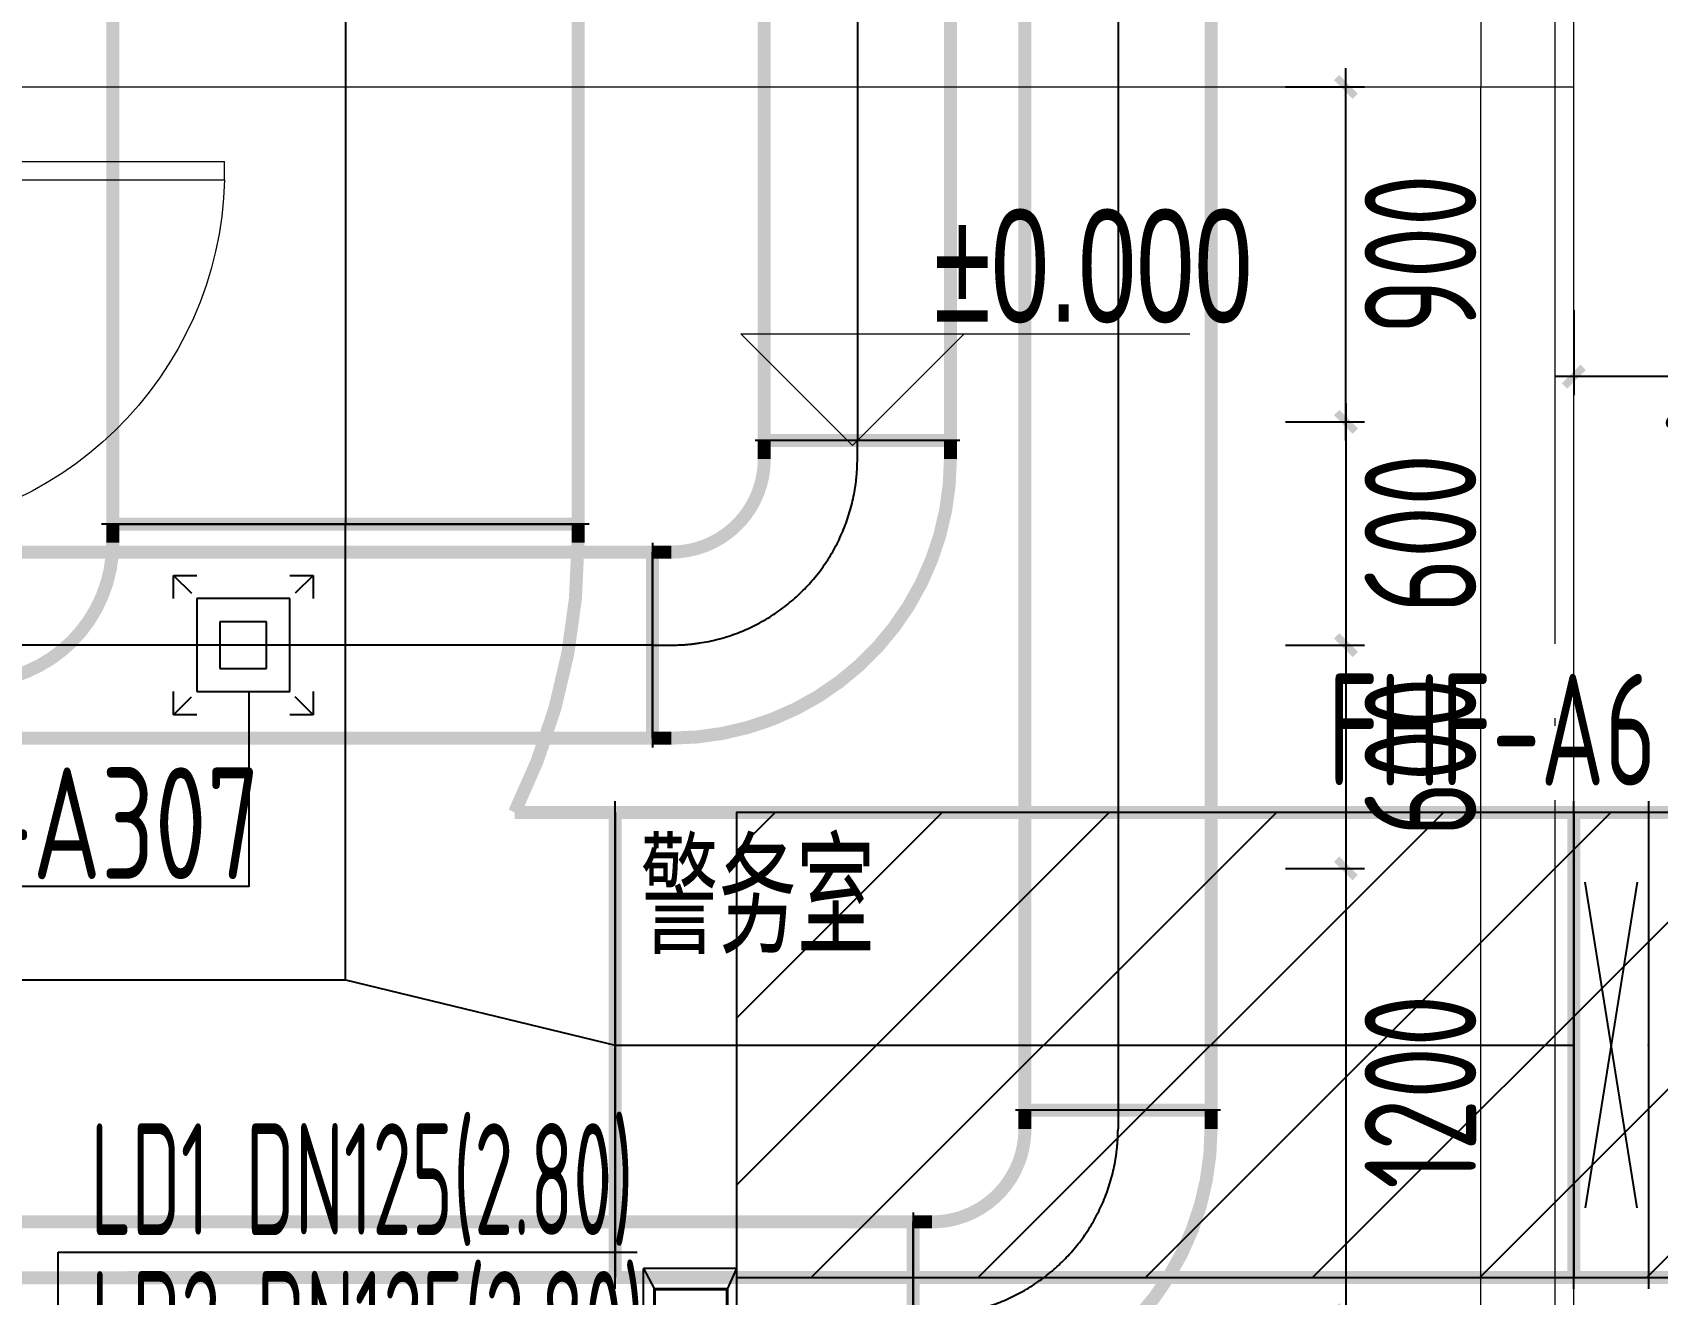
# Model space of a CAD drawing. Extents: x 4 to 13611208, y -605838 to 574722.
# Drawn here: x 13313306 to 13317672, y 188015 to 191406 of the extents above; entities that cross this region are included whole.
import ezdxf
from ezdxf.enums import TextEntityAlignment as Align

# ---------------------------------------------------------------- set-up
doc = ezdxf.new("R2010")
doc.units = 0
doc.header["$LTSCALE"] = 1000
doc.header["$MEASUREMENT"] = 0
doc.linetypes.add('CENTER2', pattern=[28.575, 19.05, -3.175, 3.175, -3.175])
doc.linetypes.add('DOTE', pattern=[2.42, 2, -0.2, 0.02, -0.2])
for name, color, linetype in [('DUCT-D-P标注', 7, 'Continuous'), ('DUCT-D-S中心线', 5, 'CENTER2'), ('DUCT-D-S法兰', 2, 'Continuous'), ('DUCT-D-S管', 130, 'Continuous'), ('DUCT-D-S管端线', 2, 'Continuous'), ('DUCT-D-S阀门', 7, 'Continuous'), ('DUCT-K-P中心线', 5, 'CENTER2'), ('DUCT-K-P标注', 7, 'Continuous'), ('DUCT-K-P法兰', 2, 'Continuous'), ('DUCT-K-P管', 191, 'Continuous'), ('DUCT-K-P管端线', 2, 'Continuous'), ('DUCT-K-P风口', 7, 'Continuous'), ('DUCT-K-S中心线', 5, 'CENTER2'), ('DUCT-K-S标注', 7, 'Continuous'), ('DUCT-K-S法兰', 2, 'Continuous'), ('DUCT-K-S管', 40, 'Continuous'), ('DUCT-K-S管端线', 4, 'Continuous'), ('DUCT-K-S风口', 7, 'Continuous'), ('SXT-标注', 7, 'Continuous')]:
    doc.layers.add(name, color=color, linetype=linetype)
doc.layers.add('建筑底图', color=8, linetype='Continuous', lineweight=13)
doc.styles.add('67', font='gbenor.shx', dxfattribs={"width": 0.7, "bigfont": 'hztxt.shx'})
doc.styles.add('C', font='HZTXT_E', dxfattribs={"width": 0.7, "bigfont": 'HZTXT'})
doc.styles.add('du', font='gbenor.shx', dxfattribs={"width": 0.8, "bigfont": 'hztxt.shx'})
doc.styles.add('RS9', font='gbenor.shx', dxfattribs={"width": 0.8, "height": 300, "bigfont": 'hztxt.shx'})
doc.dimstyles.new('67', dxfattribs={"dimscale": 100, "dimtxt": 3, "dimasz": 0.5, "dimexe": 0.5, "dimexo": 2, "dimgap": 0.5, "dimtad": 2, "dimdec": 0, "dimrnd": 5, "dimzin": 0, "dimdsep": 46, "dimtxsty": 'du', "dimblk": 'ARCHTICK', "dimcen": 0, "dimdle": 0.5, "dimclrd": 256, "dimclre": 256, "dimclrt": 256, "dimazin": 0, "dimtfac": 1, "dimtdec": 0, "dimtix": 1, "dimtmove": 2, "dimatfit": 3, "dimfxl": 100, "dimtolj": 1, "dimtzin": 0, "dimlwd": -1, "dimlwe": -1, "dimarcsym": 0})

# ---------------------------------------------------------------- blocks, each defined once
blk = doc.blocks.new('_FZH')
blk.add_lwpolyline([(-0.5, -0.5), (0.5, -0.5), (0.5, 0.5), (-0.5, 0.5)], close=True)
blk = doc.blocks.new('$DorLib2D$00000001')
for p, q in [((0.45, 0.975), (0.5, 0.975)), ((0.45, 0), (0.45, 0.975)), ((0.5, 0), (0.5, 0.975)), ((0.5, 0), (0.45, 0))]:
    blk.add_line(p, q)
at = {"lineweight": 13}
blk.add_arc((0.475, 0), 0.975, 91.4693, 180, dxfattribs=at)
blk = doc.blocks.new('_ArchTick')
at = {"color": 0, "linetype": 'ByBlock', "const_width": 0.4}
blk.add_lwpolyline([(-0.5, -0.5), (0.5, 0.5)], dxfattribs=at)
blk = doc.blocks.new('*D226')
at = {"layer": 'DUCT-D-P标注', "transparency": 16777216}
for p, q in [((13317797.4, 193909.5), (13317797.4, 190809.5)), ((13317759.4, 193859.5), (13317747.4, 193859.5)), ((13318009.4, 190859.5), (13317747.4, 190859.5))]:
    blk.add_line(p, q, dxfattribs=at)
at = {"layer": 'DUCT-D-P标注', "transparency": 16777216, "xscale": 50, "yscale": 50, "zscale": 50}
for p, rotation in [((13317797.4, 193859.5), 90), ((13317797.4, 190859.5), 270)]:
    blk.add_blockref('_ArchTick', p, dxfattribs=dict(at, rotation=rotation))
at = {"layer": 'DUCT-D-P标注', "transparency": 16777216, "insert": (13317597.4, 192359.5), "char_height": 300, "attachment_point": 5, "rotation": 90, "style": 'du'}
blk.add_mtext('\\A1;3000', dxfattribs=at)
blk = doc.blocks.new('*D227')
at = {"layer": 'DUCT-D-P标注', "transparency": 16777216}
for p, q in [((13317447.4, 190659.5), (13317447.4, 190431)), ((13318449.3, 190659.5), (13318449.3, 190431)), ((13318499.3, 190481), (13317397.4, 190481))]:
    blk.add_line(p, q, dxfattribs=at)
at = {"layer": 'DUCT-D-P标注', "transparency": 16777216, "xscale": 50, "yscale": 50, "zscale": 50, "rotation": 180}
blk.add_blockref('_ArchTick', (13317447.4, 190481), dxfattribs=at)
at = {"layer": 'DUCT-D-P标注', "transparency": 16777216, "xscale": 50, "yscale": 50, "zscale": 50}
blk.add_blockref('_ArchTick', (13318449.3, 190481), dxfattribs=at)
at = {"layer": 'DUCT-D-P标注', "transparency": 16777216, "insert": (13317948.3, 190281), "char_height": 300, "attachment_point": 5, "style": 'du'}
blk.add_mtext('\\A1;1000', dxfattribs=at)
blk = doc.blocks.new('*D418')
at = {"layer": 'DUCT-K-S标注', "transparency": 16777216}
for p, q in [((13316835.1, 190309.5), (13316835.1, 191309.5)), ((13316672.7, 191259.5), (13316885.1, 191259.5)), ((13316672.7, 190359.5), (13316885.1, 190359.5))]:
    blk.add_line(p, q, dxfattribs=at)
at = {"layer": 'DUCT-K-S标注', "transparency": 16777216, "xscale": 50, "yscale": 50, "zscale": 50}
for p, rotation in [((13316835.1, 191259.5), 90), ((13316835.1, 190359.5), 270)]:
    blk.add_blockref('_ArchTick', p, dxfattribs=dict(at, rotation=rotation))
at = {"layer": 'DUCT-K-S标注', "transparency": 16777216, "insert": (13317035.1, 190809.5), "char_height": 300, "attachment_point": 5, "rotation": 90, "style": 'du'}
blk.add_mtext('\\A1;900', dxfattribs=at)
blk = doc.blocks.new('*D419')
at = {"layer": 'DUCT-K-S标注', "transparency": 16777216}
for p, q in [((13316835.1, 190409.5), (13316835.1, 189709.5)), ((13316672.7, 190359.5), (13316885.1, 190359.5)), ((13316672.7, 189759.5), (13316885.1, 189759.5))]:
    blk.add_line(p, q, dxfattribs=at)
at = {"layer": 'DUCT-K-S标注', "transparency": 16777216, "xscale": 50, "yscale": 50, "zscale": 50}
for p, rotation in [((13316835.1, 190359.5), 90), ((13316835.1, 189759.5), 270)]:
    blk.add_blockref('_ArchTick', p, dxfattribs=dict(at, rotation=rotation))
at = {"layer": 'DUCT-K-S标注', "transparency": 16777216, "insert": (13317035.1, 190059.5), "char_height": 300, "attachment_point": 5, "rotation": 90, "style": 'du'}
blk.add_mtext('\\A1;600', dxfattribs=at)
blk = doc.blocks.new('*D420')
at = {"layer": 'DUCT-K-S标注', "transparency": 16777216}
for p, q in [((13316835.1, 189809.5), (13316835.1, 189109.5)), ((13316672.7, 189759.5), (13316885.1, 189759.5)), ((13316672.7, 189159.5), (13316885.1, 189159.5))]:
    blk.add_line(p, q, dxfattribs=at)
at = {"layer": 'DUCT-K-S标注', "transparency": 16777216, "xscale": 50, "yscale": 50, "zscale": 50}
for p, rotation in [((13316835.1, 189759.5), 90), ((13316835.1, 189159.5), 270)]:
    blk.add_blockref('_ArchTick', p, dxfattribs=dict(at, rotation=rotation))
at = {"layer": 'DUCT-K-S标注', "transparency": 16777216, "insert": (13317035.1, 189459.5), "char_height": 300, "attachment_point": 5, "rotation": 90, "style": 'du'}
blk.add_mtext('\\A1;600', dxfattribs=at)
blk = doc.blocks.new('*D421')
at = {"layer": 'DUCT-K-S标注', "transparency": 16777216}
for p, q in [((13316835.1, 189209.5), (13316835.1, 187909.1)), ((13316672.7, 189159.5), (13316885.1, 189159.5)), ((13316672.7, 187959.1), (13316885.1, 187959.1))]:
    blk.add_line(p, q, dxfattribs=at)
at = {"layer": 'DUCT-K-S标注', "transparency": 16777216, "xscale": 50, "yscale": 50, "zscale": 50}
for p, rotation in [((13316835.1, 189159.5), 90), ((13316835.1, 187959.1), 270)]:
    blk.add_blockref('_ArchTick', p, dxfattribs=dict(at, rotation=rotation))
at = {"layer": 'DUCT-K-S标注', "transparency": 16777216, "insert": (13317035.1, 188559.3), "char_height": 300, "attachment_point": 5, "rotation": 90, "style": 'du'}
blk.add_mtext('\\A1;1200', dxfattribs=at)
blk = doc.blocks.new('$风口$00000060')
for p, q in [((-300, 300), (-200, 300)), ((-300, 200), (-300, 300)), ((-300, 300), (-222.8, 222.8)), ((200, 300), (300, 300)), ((300, 300), (222.8, 222.8)), ((300, 300), (300, 200)), ((-300, -300), (-300, -200)), ((300, -200), (300, -300)), ((-300, -300), (-222.8, -222.8)), ((300, -300), (222.8, -222.8)), ((-200, -300), (-300, -300)), ((300, -300), (200, -300))]:
    blk.add_line(p, q)
at = {"color": 0}
for p, q in [((-200, 200), (-200, -200)), ((200, 200), (-200, 200)), ((200, -200), (200, 200)), ((-100, 100), (-100, -100)), ((100, 100), (-100, 100)), ((100, -100), (100, 100)), ((-100, -100), (100, -100)), ((-200, -200), (200, -200))]:
    blk.add_line(p, q, dxfattribs=at)
blk = doc.blocks.new('$风口$00000108')
for p, q in [((-250, 135), (-190, 75)), ((-250, -135), (-250, 135)), ((250, 135), (200, 75)), ((250, 135), (250, -135)), ((200, 25), (-190, 25)), ((200, -25), (-190, -25)), ((-250, -135), (-190, -75)), ((200, -75), (250, -135)), ((250, -135), (-250, -135))]:
    blk.add_line(p, q)
at = {"linetype": 'Continuous'}
blk.add_line((250, 135), (-250, 135), dxfattribs=at)
at = {"lineweight": 40}
for p, q in [((-190, 75), (200, 75)), ((-190, -75), (-190, 75)), ((200, 75), (200, -75)), ((-190, -75), (200, -75))]:
    blk.add_line(p, q, dxfattribs=at)

msp = doc.modelspace()

# ---------------------------------------------------------------- hatches: boundary and pattern name
at = {"layer": 'DUCT-D-S管'}
h = msp.add_hatch(dxfattribs=at)
h.set_pattern_fill('ANSI31', color=8, scale=200)
h.set_pattern_definition([(45, (0, 0), (-224.506403, 224.506403), [])])
h.paths.add_polyline_path([(13319447.4, 189310), (13315197.4, 189310), (13315197.4, 188060), (13319447.4, 188060)])

# ---------------------------------------------------------------- linework, layer by layer
at = {"layer": 'DUCT-D-S中心线'}
for p, q in [((13314146.9, 192609.5), (13314146.9, 190084.9)), ((13314146.8, 188859.7), (13314146.9, 190084.7)), ((13313096.8, 188859.7), (13314146.8, 188859.7)), ((13314146.8, 188859.7), (13314871.8, 188685)), ((13314872, 188685), (13317447.3, 188685))]:
    msp.add_line(p, q, dxfattribs=at)
at = {"layer": 'DUCT-D-S法兰'}
for p, q in [((13314801.9, 190084.8), (13313491.9, 190084.8)), ((13314871.9, 188030), (13314871.9, 189340)), ((13317447.4, 188030), (13317447.4, 189340)), ((13317447.6, 188030), (13317447.6, 189340)), ((13317647.8, 189340), (13317647.8, 188030))]:
    msp.add_line(p, q, dxfattribs=at)
at = {"layer": 'DUCT-D-S法兰', "color": 18, "true_color": 0x000000}
for p in [(13314146.9, 190084.9, 4200), (13314146.9, 190084.7, 4200), (13314871.8, 188685, 4200), (13314872, 188685, 4200), (13317447.3, 188685, 4200), (13317447.5, 188685, 4200), (13317447.5, 188685, 4200), (13317447.7, 188685, 4200), (13317647.7, 188685, 4200), (13317647.9, 188685, 4200)]:
    msp.add_point(p, dxfattribs=at)
at = {"layer": 'DUCT-D-S管', "const_width": 35}
for points in [[(13313521.9, 192609.5), (13313521.9, 190084.9)], [(13314771.9, 190084.9), (13314771.9, 192609.5)], [(13313521.9, 190084.9), (13314771.9, 190084.9)], [(13313521.9, 190034.7), (13313521.9, 190084.7)], [(13314771.9, 190084.7), (13314771.9, 190034.6)], [(13314601.3, 189310), (13314871.8, 189310)], [(13317447.3, 189310), (13314872, 189310)], [(13314872, 189310), (13314872, 188060)], [(13317447.3, 188060), (13317447.3, 189310)], [(13317447.6, 189310), (13317647.6, 189310)], [(13317648, 189310), (13317848, 189310)], [(13314871.8, 188060), (13313146.8, 188059.7)], [(13314872, 188060), (13317447.3, 188060)], [(13317647.6, 188060), (13317447.6, 188060)], [(13317848, 188060), (13317648, 188060)]]:
    msp.add_lwpolyline(points, dxfattribs=at)
msp.add_lwpolyline([(13313146.9, 189659.7, 0.414208), (13313521.9, 190034.7)], format="xyb", dxfattribs=at)
at = {"layer": 'DUCT-D-S管', "extrusion": (0, 0, -1), "const_width": 35}
msp.add_lwpolyline([(-13314771.9, 190034.6, 0.116077), (-13314601.3, 189310)], format="xyb", dxfattribs=at)
at = {"layer": 'DUCT-D-S管', "color": 8, "elevation": 4200}
msp.add_lwpolyline([(13319447.4, 189310), (13315197.4, 189310), (13315197.4, 188060), (13319447.4, 188060)], close=True, dxfattribs=at)
at = {"layer": 'DUCT-D-S管', "color": 18, "true_color": 0x000000}
for p in [(13314146.9, 190084.7, 4200), (13314871.8, 188685, 4200)]:
    msp.add_point(p, dxfattribs=at)
at = {"layer": 'DUCT-D-S管端线'}
for p, q in [((13313521.9, 190084.7), (13314771.9, 190084.7)), ((13314871.8, 189310), (13314871.8, 188060)), ((13317447.6, 189310), (13317447.6, 188060)), ((13317647.6, 189310), (13317647.6, 188060)), ((13317648, 189310), (13317648, 188060))]:
    msp.add_line(p, q, dxfattribs=at)
at = {"layer": 'DUCT-D-S阀门'}
for p, q in [((13317617.6, 188247.6), (13317477.5, 189122.3)), ((13317617.6, 189122.5), (13317477.6, 188247.5))]:
    msp.add_line(p, q, dxfattribs=at)
at = {"layer": 'DUCT-K-P中心线'}
for p, q in [((13316222.7, 191509.5), (13316222.7, 188509.7)), ((13316222.7, 188509.5), (13316222.7, 188459.5))]:
    msp.add_line(p, q, dxfattribs=at)
msp.add_arc((13315722.7, 188459.5), 500, 270, 0, dxfattribs=at)
at = {"layer": 'DUCT-K-P标注', "elevation": 3225}
msp.add_lwpolyline([(13311326.9, 189111.9), (13313888.6, 189111.9), (13313888.6, 189634.5)], dxfattribs=at)
at = {"layer": 'DUCT-K-P法兰'}
for p, q in [((13316497.7, 188509.6), (13315947.7, 188509.6)), ((13315672.6, 188234.5), (13315672.6, 187684.5))]:
    msp.add_line(p, q, dxfattribs=at)
at = {"layer": 'DUCT-K-P法兰', "color": 18, "true_color": 0x000000}
for p in [(13316222.7, 188509.7, 3460), (13316222.7, 188509.5, 3460)]:
    msp.add_point(p, dxfattribs=at)
at = {"layer": 'DUCT-K-P管', "const_width": 35}
for points in [[(13315972.7, 191509.5), (13315972.7, 188509.7)], [(13316472.7, 188509.7), (13316472.7, 191509.5)], [(13315972.7, 188509.7), (13316472.7, 188509.7)], [(13315972.7, 188459.5), (13315972.7, 188509.5)], [(13316472.7, 188509.5), (13316472.7, 188459.5)], [(13315672.5, 188209.5), (13303372.4, 188209.5)], [(13315672.5, 187709.5), (13315672.5, 188209.5)], [(13315672.7, 188209.5), (13315722.7, 188209.5)]]:
    msp.add_lwpolyline(points, dxfattribs=at)
at = {"layer": 'DUCT-K-P管', "extrusion": (0, 0, -1), "const_width": 35}
for points in [[(-13316472.7, 188459.5, 0.414214), (-13315722.7, 187709.5)], [(-13315972.7, 188459.5, 0.414214), (-13315722.7, 188209.5)]]:
    msp.add_lwpolyline(points, format="xyb", dxfattribs=at)
at = {"layer": 'DUCT-K-P管', "color": 18, "true_color": 0x000000}
msp.add_point((13316222.7, 188509.5, 3460), dxfattribs=at)
at = {"layer": 'DUCT-K-P管端线'}
for p, q in [((13316472.7, 188509.5), (13315972.7, 188509.5)), ((13315672.7, 187709.5), (13315672.7, 188209.5))]:
    msp.add_line(p, q, dxfattribs=at)
at = {"layer": 'DUCT-K-S中心线'}
for p, q in [((13315522.4, 191509.5), (13315522.4, 190309.7)), ((13315522.4, 190259.5), (13315522.4, 190309.5)), ((13314972.2, 189759.5), (13307322.4, 189759.5)), ((13314972.4, 189759.5), (13315022.4, 189759.5))]:
    msp.add_line(p, q, dxfattribs=at)
msp.add_arc((13315022.4, 190259.5), 500, 270, 360, dxfattribs=at)
at = {"layer": 'DUCT-K-S法兰'}
for p, q in [((13315797.4, 190309.6), (13315247.4, 190309.6)), ((13314972.3, 190034.5), (13314972.3, 189484.5))]:
    msp.add_line(p, q, dxfattribs=at)
at = {"layer": 'DUCT-K-S法兰', "color": 18, "true_color": 0x000000}
for p in [(13315522.4, 190309.7, 3460), (13315522.4, 190309.5, 3460), (13314972.2, 189759.5, 3460), (13314972.4, 189759.5, 3460)]:
    msp.add_point(p, dxfattribs=at)
at = {"layer": 'DUCT-K-S管', "const_width": 35}
for points in [[(13315272.4, 191509.5), (13315272.4, 190309.7)], [(13315772.4, 190309.7), (13315772.4, 191509.5)], [(13315272.4, 190309.7), (13315772.4, 190309.7)], [(13315272.4, 190309.5), (13315272.4, 190259.5)], [(13315772.4, 190259.5), (13315772.4, 190309.5)], [(13314972.2, 190009.5), (13307322.4, 190009.5)], [(13314972.2, 189509.5), (13314972.2, 190009.5)], [(13315022.4, 190009.5), (13314972.4, 190009.5)], [(13307322.4, 189509.5), (13314972.2, 189509.5)], [(13314972.4, 189509.5), (13315022.4, 189509.5)]]:
    msp.add_lwpolyline(points, dxfattribs=at)
for points in [[(13315022.4, 189509.5, 0.414214), (13315772.4, 190259.5)], [(13315022.4, 190009.5, 0.414214), (13315272.4, 190259.5)]]:
    msp.add_lwpolyline(points, format="xyb", dxfattribs=at)
at = {"layer": 'DUCT-K-S管', "color": 18, "true_color": 0x000000}
for p in [(13315522.4, 190309.5, 3460), (13314972.4, 189759.5, 3460)]:
    msp.add_point(p, dxfattribs=at)
at = {"layer": 'DUCT-K-S管端线'}
for p, q in [((13315772.4, 190309.5), (13315272.4, 190309.5)), ((13314972.4, 189509.5), (13314972.4, 190009.5))]:
    msp.add_line(p, q, dxfattribs=at)
at = {"layer": 'SXT-标注'}
for p, q in [((13313375.3, 185809.5, 2800), (13313375.3, 188128.7, 2800)), ((13313375.3, 188128.7, 2800), (13314930.7, 188128.7, 2800))]:
    msp.add_line(p, q, dxfattribs=at)
at = {"layer": '建筑底图', "color": 8, "linetype": 'DOTE'}
msp.add_line((13317397.4, 180083), (13317397.4, 209559.5), dxfattribs=at)
at = {"layer": '建筑底图', "color": 8}
for p, q in [((13312972.4, 191259.5), (13317197.4, 191259.5)), ((13317197.4, 187959.5), (13317197.4, 191259.5)), ((13317447.4, 187959.5), (13317447.4, 191259.5))]:
    msp.add_line(p, q, dxfattribs=at)
at = {"layer": '建筑底图'}
for p, q in [((13315509.4, 190295.6), (13315209.4, 190595.6)), ((13315209.4, 190595.6), (13316415.5, 190595.6)), ((13315509.4, 190295.6), (13315809.4, 190595.6))]:
    msp.add_line(p, q, dxfattribs=at)

# ---------------------------------------------------------------- block references
at = {"layer": 'DUCT-K-P风口', "xscale": 0.5, "yscale": 0.9259259259259259}
msp.add_blockref('$风口$00000108', (13315072.4, 187959.5, 3500), dxfattribs=at)
at = {"layer": 'DUCT-K-S风口', "xscale": 0.625, "yscale": 0.625}
msp.add_blockref('$风口$00000060', (13313872.4, 189759.5, 3225), dxfattribs=at)
at = {"layer": '建筑底图', "color": 8, "ltscale": 3, "xscale": 250.0000015597325, "yscale": 250.000036969781, "zscale": 250.000036969781, "rotation": 270}
msp.add_blockref('_FZH', (13317322.4, 191384.5), dxfattribs=at)
at = {"layer": '建筑底图', "color": 8, "xscale": -1000, "yscale": 1000, "zscale": -1000, "rotation": 269.999999421274}
msp.add_blockref('$DorLib2D$00000001', (13312847.4, 190559.5), dxfattribs=at)

# ---------------------------------------------------------------- texts
at = {"layer": 'DUCT-D-P标注', "style": '67', "width": 0.75}
msp.add_text('FHF-A6', height=300, dxfattribs=at).set_placement((13316786.3, 189382.5, 12800))
at = {"layer": 'DUCT-K-P标注', "style": 'RS9', "width": 0.8}
msp.add_text('风口立管设FDTP-A307', height=300, rotation=359.9962, dxfattribs=at).set_placement((13311315, 189131.1, 3225))
at = {"layer": 'SXT-标注', "style": '67', "width": 0.6}
for s, p in [('LD1 DN125(2.80) ', (13314240.4, 188324.5)), ('LD2 DN125(2.80) ', (13314255.2, 187927.5))]:
    msp.add_text(s, height=300, dxfattribs=at).set_placement(p, align=Align.MIDDLE_CENTER)
at = {"layer": '建筑底图', "style": 'C', "width": 0.7}
msp.add_text('%%P0.000', height=300, dxfattribs=at).set_placement((13315727.2, 190628.5))
at = {"layer": '建筑底图', "color": 8, "style": 'C', "width": 0.7}
msp.add_text('警务室', height=300, dxfattribs=at).set_placement((13314939.2, 188929.5))

# ---------------------------------------------------------------- dimensions: what is measured, and where the dimension line sits
at = {"layer": 'DUCT-D-P标注'}
dim = msp.add_linear_dim(base=(13317797.4, 190859.5, 400), p1=(13317959.4, 193859.5, 3900), p2=(13318209.4, 190859.5, 3900), angle=90, dimstyle='67', dxfattribs=at)
dim.commit()
dim.dimension.update_dxf_attribs({"geometry": '*D226', "text_midpoint": (13317597.4, 192359.5, 400)})
dim = msp.add_linear_dim(base=(13317447.4, 190481), p1=(13318449.3, 190859.5, 3500), p2=(13317447.4, 190859.5), dimstyle='67', dxfattribs=at)
dim.commit()
dim.dimension.update_dxf_attribs({"geometry": '*D227', "text_midpoint": (13317948.3, 190281)})
at = {"layer": 'DUCT-K-S标注'}
for base, p1, p2, picture, middle in [((13316835.1, 191259.5, -40), (13316472.7, 190359.5, 3460), (13316472.7, 191259.5, -40), '*D418', (13317035.1, 190809.5, -40)), ((13316835.1, 189759.5, -40), (13316472.7, 190359.5, 3460), (13316472.7, 189759.5, 3460), '*D419', (13317035.1, 190059.5, -40)), ((13316835.1, 189159.5, -40), (13316472.7, 189759.5, 3460), (13316472.7, 189159.5, 3460), '*D420', (13317035.1, 189459.5, -40)), ((13316835.1, 187959.1, -40), (13316472.7, 189159.5, 3460), (13316472.7, 187959.1, 3460), '*D421', (13317035.1, 188559.3, -40))]:
    dim = msp.add_linear_dim(base=base, p1=p1, p2=p2, angle=90, dimstyle='67', dxfattribs=at)
    dim.commit()
    dim.dimension.update_dxf_attribs({"geometry": picture, "text_midpoint": middle})

doc.saveas('drawing.dxf')
